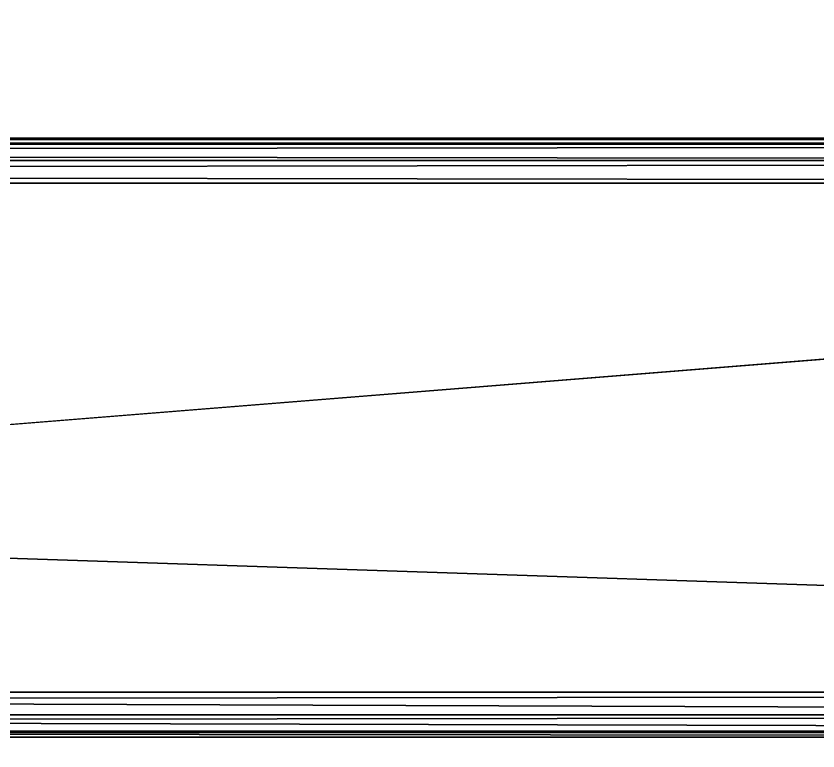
# Model space of a CAD drawing. Extents: x -1 to 109, y -61 to 1.
# Drawn here: x 84.442 to 85.513, y -39.933 to -38.951 of the extents above; entities that cross this region are included whole.
import ezdxf

# ---------------------------------------------------------------- set-up
doc = ezdxf.new("R2010")
doc.units = 0
doc.header["$LTSCALE"] = 2
for name, color, linetype in [('AFUTL-3-EDLM', 16, 'Continuous'), ('AFUTL-3-MSPL', 19, 'Continuous'), ('AFUTL-3-SUPT', 4, 'Continuous'), ('AFUTL-3-TPLM', 15, 'Continuous')]:
    doc.layers.add(name, color=color, linetype=linetype)

msp = doc.modelspace()

# ---------------------------------------------------------------- meshes
at = {"layer": 'AFUTL-3-EDLM'}
mesh = msp.add_polyface(dxfattribs=at)
corners = [(54.1181, 0, 29.0797), (61, 0, 29.0797), (54.1181, 0, 29.06), (61, 0, 28.0797), (47, 0, 28.0797), (0, 0, 28.0797), (47, 0, 29.0797), (0, 0, 29.0797), (0, -29.8819, 29.0797), (0, -29.8819, 29.06), (0, -60, 28.0797), (47, -60, 28.0797), (0, -60, 29.0797), (47, -60, 29.0797), (0, -30.1181, 29.06), (0, -30.1181, 29.0797), (53.8819, -60, 29.0797), (53.8819, -60, 29.06), (61, -60, 28.0797), (54.1181, -60, 29.06), (61, -60, 29.0797), (54.1181, -60, 29.0797), (53.8819, 0, 29.06), (53.8819, 0, 29.0797), (108.0001, 0, 28.0797), (108.0001, 0, 29.0797), (108.0001, -60, 28.0797), (108.0001, -60, 29.0797), (108.0001, -30.1181, 29.0797), (108.0001, -30.1181, 29.06), (108.0001, -29.8819, 29.06), (108.0001, -29.8819, 29.0797)]
mesh.append_faces([[corners[k] for k in face] for face in [(6, 5, 7, 7), (14, 12, 15, 15), (19, 20, 21, 21), (22, 6, 23, 23), (20, 26, 27, 27), (30, 25, 31, 31)]], dxfattribs={"vtx0": -1})
mesh.append_faces([[corners[k] for k in face] for face in [(12, 11, 13, 13), (9, 10, 14, 14), (17, 18, 19, 19), (2, 4, 22, 22), (25, 3, 1, 1), (29, 24, 30, 30)]], dxfattribs={"vtx0": -1, "vtx1": -1})
mesh.append_faces([[corners[k] for k in face] for face in [(2, 1, 3, 3), (17, 13, 11, 11), (19, 18, 20, 20), (22, 4, 6, 6)]], dxfattribs={"vtx0": -1, "vtx1": -1, "vtx3": -1})
mesh.append_faces([[corners[k] for k in face] for face in [(9, 7, 5, 5), (9, 5, 10, 10), (14, 10, 12, 12), (17, 11, 18, 18), (2, 3, 4, 4), (29, 27, 26, 26), (29, 26, 24, 24), (30, 24, 25, 25)]], dxfattribs={"vtx0": -1, "vtx3": -1})
mesh.append_faces([[corners[k] for k in face] for face in [(0, 1, 2, 2), (8, 7, 9, 9), (10, 11, 12, 12), (16, 13, 17, 17), (24, 3, 25, 25), (28, 27, 29, 29)]], dxfattribs={"vtx1": -1})
mesh.append_faces([[corners[k] for k in face] for face in [(4, 5, 6, 6), (18, 26, 20, 20)]], dxfattribs={"vtx1": -1, "vtx3": -1})
at = {"layer": 'AFUTL-3-MSPL'}
mesh = msp.add_polyface(dxfattribs=at)
corners = [(61, -60, 28.0797), (61, 0, 28.0797), (61, -60, 29.0797), (61, 0, 29.0797), (61, -29.8819, 29.0797), (61, -29.8819, 29.06), (61, -30.1181, 29.06), (61, -30.1181, 29.0797), (108.0001, -29.8819, 29.0797), (108.0001, -29.8819, 29.06), (108.0001, -30.1181, 29.0797), (108.0001, -30.1181, 29.06)]
mesh.append_faces([[corners[k] for k in face] for face in [(6, 2, 7, 7), (9, 4, 5, 5), (6, 10, 11, 11), (11, 5, 6, 6)]], dxfattribs={"vtx0": -1})
mesh.append_faces([[corners[k] for k in face] for face in [(2, 1, 3, 3), (5, 0, 6, 6)]], dxfattribs={"vtx0": -1, "vtx1": -1})
mesh.append_faces([[corners[k] for k in face] for face in [(0, 1, 2, 2), (5, 3, 1, 1), (5, 1, 0, 0), (6, 0, 2, 2)]], dxfattribs={"vtx0": -1, "vtx1": -1, "vtx3": -1})
mesh.append_faces([[corners[k] for k in face] for face in [(4, 3, 5, 5), (8, 4, 9, 9), (7, 10, 6, 6), (9, 5, 11, 11)]], dxfattribs={"vtx1": -1})
at = {"layer": 'AFUTL-3-SUPT'}
mesh = msp.add_polyface(dxfattribs=at)
corners = [(69.3449, -39.9142, 28), (73.4985, -39.9142, 28), (69.3449, -39.9062, 28.03), (73.4985, -39.9062, 28.03), (69.3449, -39.8842, 28.052), (73.4985, -39.8842, 28.052), (69.3449, -39.1742, 28.06), (88.4394, -39.1742, 28.06), (69.3449, -39.1442, 28.052), (88.4394, -39.1442, 28.052), (69.3449, -39.1222, 28.03), (88.4394, -39.1222, 28.03), (89.8174, -39.1142, 26.5452), (69.3449, -39.1142, 26.5452), (89.8174, -39.1142, 27.8169), (88.4394, -39.1142, 27.9419), (89.6924, -39.1142, 27.9419), (69.3449, -39.1142, 28), (88.4394, -39.1142, 28), (69.3449, -39.8542, 28.06), (73.4985, -39.8542, 28.06), (79.9945, -39.8542, 28.06), (88.4394, -39.8542, 28.06), (73.4985, -39.9142, 28.06), (79.9945, -39.9142, 28.06), (89.8174, -39.9142, 27.8169), (89.6924, -39.9142, 27.9419), (69.3449, -39.1222, 26.5152), (89.8174, -39.1222, 26.5152), (69.3449, -39.1442, 26.4932), (89.8174, -39.1442, 26.4932), (69.3449, -39.8542, 26.4852), (89.8174, -39.8542, 26.4852), (69.3449, -39.8842, 26.4932), (89.8174, -39.8842, 26.4932), (69.3449, -39.9062, 26.5152), (89.8174, -39.9062, 26.5152), (69.3449, -39.9142, 26.5452), (89.8174, -39.9142, 26.5452), (89.8174, -39.1742, 26.4852), (69.3449, -39.1742, 26.4852), (88.4394, -39.9142, 27.9419), (88.4394, -39.9142, 28), (88.4394, -39.9062, 28.03), (88.4394, -39.8842, 28.052), (79.9945, -39.8842, 28.052), (79.9945, -39.9062, 28.03), (79.9945, -39.9142, 28)]
mesh.append_faces([[corners[k] for k in face] for face in [(2, 1, 3, 3), (4, 3, 5, 5), (8, 7, 9, 9), (10, 9, 11, 11), (14, 15, 16, 16), (15, 17, 18, 18), (17, 11, 18, 18), (7, 21, 22, 22), (21, 23, 24, 24), (19, 5, 20, 20), (26, 14, 16, 16), (27, 12, 28, 28), (29, 28, 30, 30), (33, 32, 34, 34), (35, 34, 36, 36), (37, 36, 38, 38), (40, 32, 31, 31), (40, 30, 39, 39), (41, 16, 15, 15), (32, 36, 34, 34), (40, 27, 29, 29), (10, 6, 8, 8), (22, 9, 7, 7), (44, 21, 45, 45), (43, 45, 46, 46), (42, 46, 47, 47), (24, 45, 21, 21), (41, 25, 26, 26), (37, 1, 0, 0), (5, 23, 20, 20)]], dxfattribs={"vtx0": -1})
mesh.append_faces([[corners[k] for k in face] for face in [(6, 21, 7, 7), (39, 38, 32, 32), (0, 17, 37, 37), (31, 13, 40, 40), (2, 19, 0, 0), (17, 6, 10, 10), (42, 18, 43, 43), (43, 11, 44, 44), (44, 9, 22, 22), (3, 23, 5, 5)]], dxfattribs={"vtx0": -1, "vtx1": -1})
mesh.append_faces([[corners[k] for k in face] for face in [(14, 13, 15, 15), (6, 20, 21, 21), (12, 38, 39, 39), (37, 13, 31, 31), (0, 6, 17, 17), (41, 47, 25, 25), (47, 1, 37, 37)]], dxfattribs={"vtx0": -1, "vtx1": -1, "vtx3": -1})
mesh.append_faces([[corners[k] for k in face] for face in [(12, 25, 38, 38), (32, 38, 36, 36), (39, 28, 12, 12), (37, 17, 13, 13), (40, 13, 27, 27), (0, 19, 6, 6), (31, 35, 37, 37), (42, 15, 18, 18), (43, 18, 11, 11), (44, 11, 9, 9), (24, 46, 45, 45), (47, 23, 1, 1), (47, 38, 25, 25)]], dxfattribs={"vtx0": -1, "vtx3": -1})
mesh.append_faces([[corners[k] for k in face] for face in [(0, 1, 2, 2), (2, 3, 4, 4), (6, 7, 8, 8), (8, 9, 10, 10), (12, 13, 14, 14), (10, 11, 17, 17), (19, 20, 6, 6), (4, 5, 19, 19), (25, 14, 26, 26), (13, 12, 27, 27), (27, 28, 29, 29), (31, 32, 33, 33), (33, 34, 35, 35), (35, 36, 37, 37), (39, 32, 40, 40), (29, 30, 40, 40), (26, 16, 41, 41), (14, 25, 12, 12), (30, 28, 39, 39), (33, 35, 31, 31), (41, 15, 42, 42), (22, 21, 44, 44), (44, 45, 43, 43), (43, 46, 42, 42), (47, 46, 24, 24), (42, 47, 41, 41), (24, 23, 47, 47), (1, 23, 3, 3)]], dxfattribs={"vtx1": -1})
mesh.append_faces([[corners[k] for k in face] for face in [(13, 17, 15, 15), (20, 23, 21, 21), (37, 38, 47, 47)]], dxfattribs={"vtx1": -1, "vtx3": -1})
mesh.append_faces([[corners[k] for k in face] for face in [(2, 4, 19, 19)]], dxfattribs={"vtx3": -1})
at = {"layer": 'AFUTL-3-TPLM'}
mesh = msp.add_polyface(dxfattribs=at)
corners = [(61, 0, 28.0797), (108.0001, 0, 28.0797), (61, -60, 28.0797), (108.0001, -60, 28.0797)]
mesh.append_faces([[corners[k] for k in face] for face in [(2, 1, 3, 3)]], dxfattribs={"vtx0": -1})
mesh.append_faces([[corners[k] for k in face] for face in [(0, 1, 2, 2)]], dxfattribs={"vtx1": -1})
mesh = msp.add_polyface(dxfattribs=at)
corners = [(108.0001, -30.1181, 29.0797), (61, -30.1181, 29.0797), (108.0001, -60, 29.0797), (61, -60, 29.0797)]
mesh.append_faces([[corners[k] for k in face] for face in [(2, 1, 3, 3)]], dxfattribs={"vtx0": -1})
mesh.append_faces([[corners[k] for k in face] for face in [(0, 1, 2, 2)]], dxfattribs={"vtx1": -1})

doc.saveas('drawing.dxf')
